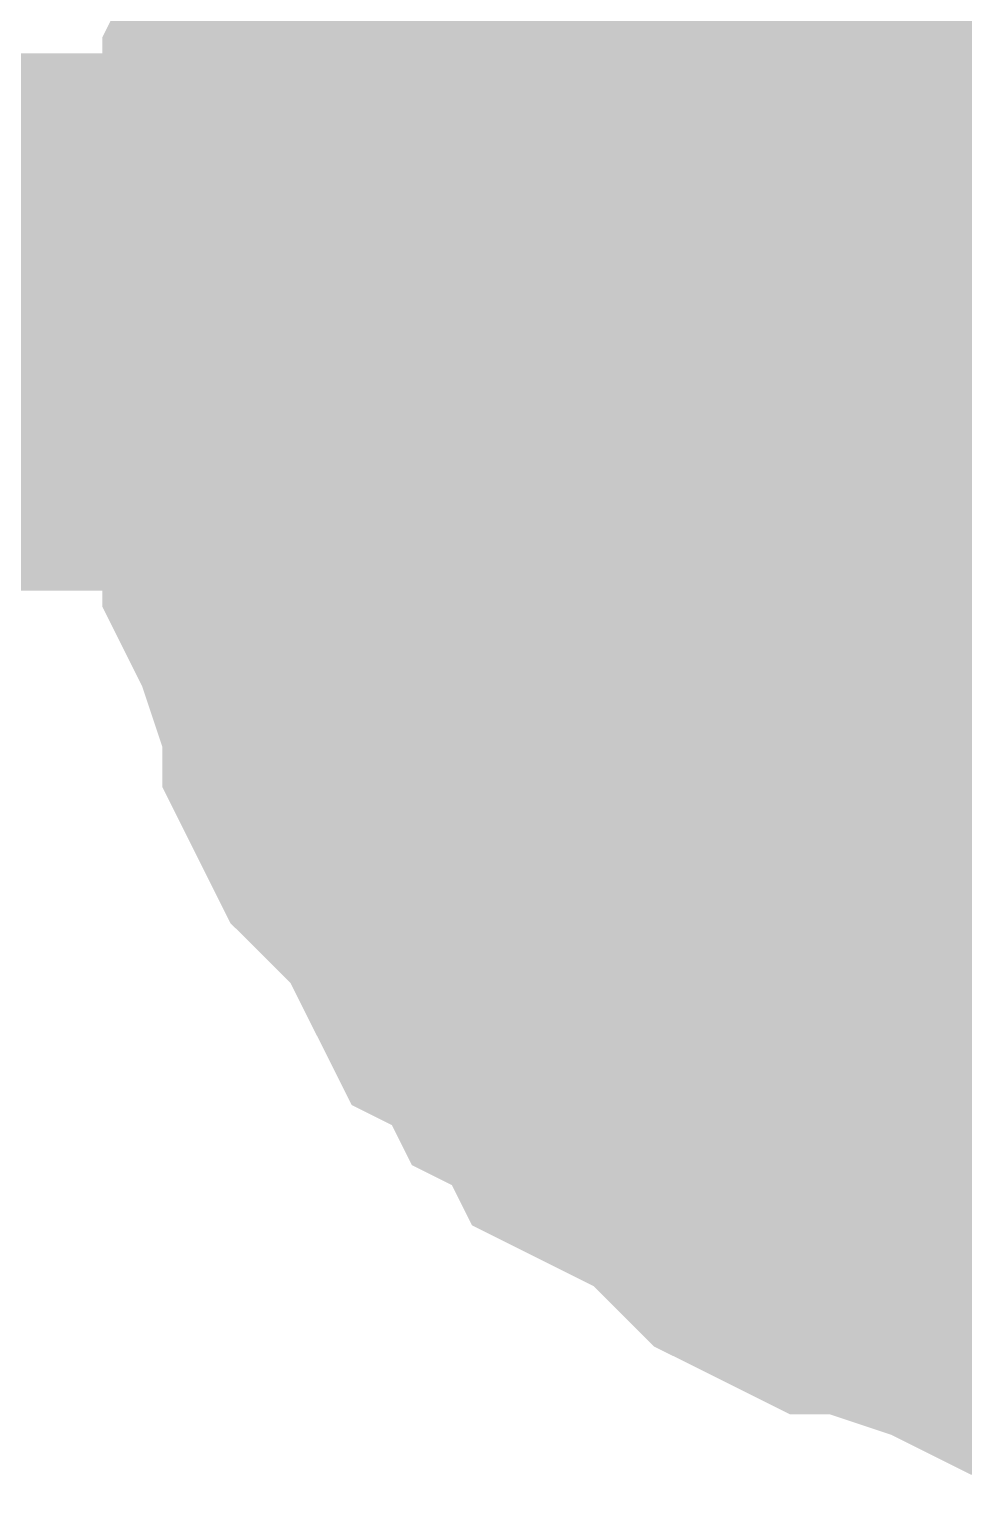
# Model space of a CAD drawing. Header units: inches. Extents: x 0 to 594, y 0 to 420.
# Drawn here: x 201.819 to 202.339, y 116.844 to 117.661 of the extents above; entities that cross this region are included whole.
import ezdxf

# ---------------------------------------------------------------- set-up
doc = ezdxf.new("R2010")
doc.units = ezdxf.units.IN
doc.layers.add('Sheet', color=255, linetype='Continuous')

msp = doc.modelspace()

# ---------------------------------------------------------------- linework, layer by layer
at = {"layer": 'Sheet'}
msp.add_lwpolyline([(202.24601, 117.5, 0.508, 0.508, 1), (202.75401, 117.5, 0.508, 0.508, 1)], format="xyseb", close=True, dxfattribs=at)
for points in [[(201.99808, 117.49787, 0.29972, 0.29972, 0), (201.99808, 117.52026, 0.29972, 0.29972, 0), (201.99808, 117.55386, 0.29972, 0.29972, 0), (202.00928, 117.57626, 0.29972, 0.29972, 0), (202.00928, 117.59866, 0.29972, 0.29972, 0), (202.00928, 117.62105, 0.29972, 0.29972, 0), (202.02048, 117.64345, 0.29972, 0.29972, 0), (202.03167, 117.67705, 0.29972, 0.29972, 0), (202.04287, 117.69945, 0.29972, 0.29972, 0), (202.04287, 117.72184, 0.29972, 0.29972, 0), (202.05407, 117.74424, 0.29972, 0.29972, 0), (202.06527, 117.75544, 0.29972, 0.29972, 0), (202.08767, 117.77784, 0.29972, 0.29972, 0), (202.09887, 117.80023, 0.29972, 0.29972, 0), (202.11007, 117.82263, 0.29972, 0.29972, 0)], [(201.99808, 117.49787, 0.29972, 0.29972, 0), (201.99808, 117.52026, 0.29972, 0.29972, 0), (201.99808, 117.55386, 0.29972, 0.29972, 0), (202.00928, 117.57626, 0.29972, 0.29972, 0), (202.00928, 117.59866, 0.29972, 0.29972, 0), (202.00928, 117.62105, 0.29972, 0.29972, 0), (202.02048, 117.64345, 0.29972, 0.29972, 0), (202.03167, 117.67705, 0.29972, 0.29972, 0), (202.04287, 117.69945, 0.29972, 0.29972, 0), (202.04287, 117.72184, 0.29972, 0.29972, 0), (202.05407, 117.74424, 0.29972, 0.29972, 0), (202.06527, 117.75544, 0.29972, 0.29972, 0), (202.08767, 117.77784, 0.29972, 0.29972, 0), (202.09887, 117.80023, 0.29972, 0.29972, 0), (202.11007, 117.82263, 0.29972, 0.29972, 0)], [(201.99808, 117.49787, 0.29972, 0.29972, 0), (201.99808, 117.52026, 0.29972, 0.29972, 0), (201.99808, 117.55386, 0.29972, 0.29972, 0), (202.00928, 117.57626, 0.29972, 0.29972, 0), (202.00928, 117.59866, 0.29972, 0.29972, 0), (202.00928, 117.62105, 0.29972, 0.29972, 0), (202.02048, 117.64345, 0.29972, 0.29972, 0), (202.03167, 117.67705, 0.29972, 0.29972, 0), (202.04287, 117.69945, 0.29972, 0.29972, 0), (202.04287, 117.72184, 0.29972, 0.29972, 0), (202.05407, 117.74424, 0.29972, 0.29972, 0), (202.06527, 117.75544, 0.29972, 0.29972, 0), (202.08767, 117.77784, 0.29972, 0.29972, 0), (202.09887, 117.80023, 0.29972, 0.29972, 0), (202.11007, 117.82263, 0.29972, 0.29972, 0)], [(201.99808, 117.49787, 0.29972, 0.29972, 0), (201.99808, 117.52026, 0.29972, 0.29972, 0), (201.99808, 117.55386, 0.29972, 0.29972, 0), (202.00928, 117.57626, 0.29972, 0.29972, 0), (202.00928, 117.59866, 0.29972, 0.29972, 0), (202.00928, 117.62105, 0.29972, 0.29972, 0), (202.02048, 117.64345, 0.29972, 0.29972, 0), (202.03167, 117.67705, 0.29972, 0.29972, 0), (202.04287, 117.69945, 0.29972, 0.29972, 0), (202.04287, 117.72184, 0.29972, 0.29972, 0), (202.05407, 117.74424, 0.29972, 0.29972, 0), (202.06527, 117.75544, 0.29972, 0.29972, 0), (202.08767, 117.77784, 0.29972, 0.29972, 0), (202.09887, 117.80023, 0.29972, 0.29972, 0), (202.11007, 117.82263, 0.29972, 0.29972, 0)], [(201.99808, 117.49787, 0.29972, 0.29972, 0), (201.99808, 117.52026, 0.29972, 0.29972, 0), (201.99808, 117.55386, 0.29972, 0.29972, 0), (202.00928, 117.57626, 0.29972, 0.29972, 0), (202.00928, 117.59866, 0.29972, 0.29972, 0), (202.00928, 117.62105, 0.29972, 0.29972, 0), (202.02048, 117.64345, 0.29972, 0.29972, 0), (202.03167, 117.67705, 0.29972, 0.29972, 0), (202.04287, 117.69945, 0.29972, 0.29972, 0), (202.04287, 117.72184, 0.29972, 0.29972, 0), (202.05407, 117.74424, 0.29972, 0.29972, 0), (202.06527, 117.75544, 0.29972, 0.29972, 0), (202.08767, 117.77784, 0.29972, 0.29972, 0), (202.09887, 117.80023, 0.29972, 0.29972, 0), (202.11007, 117.82263, 0.29972, 0.29972, 0)], [(201.99808, 117.49787, 0.09906, 0.09906, 0), (201.99808, 117.52026, 0.09906, 0.09906, 0), (201.99808, 117.55386, 0.09906, 0.09906, 0), (202.00928, 117.57626, 0.09906, 0.09906, 0), (202.00928, 117.59866, 0.09906, 0.09906, 0), (202.00928, 117.62105, 0.09906, 0.09906, 0), (202.02048, 117.64345, 0.09906, 0.09906, 0), (202.03167, 117.67705, 0.09906, 0.09906, 0), (202.04287, 117.69945, 0.09906, 0.09906, 0), (202.04287, 117.72184, 0.09906, 0.09906, 0)], [(201.99808, 117.49787, 0.09906, 0.09906, 0), (201.99808, 117.52026, 0.09906, 0.09906, 0), (201.99808, 117.55386, 0.09906, 0.09906, 0), (202.00928, 117.57626, 0.09906, 0.09906, 0), (202.00928, 117.59866, 0.09906, 0.09906, 0), (202.00928, 117.62105, 0.09906, 0.09906, 0), (202.02048, 117.64345, 0.09906, 0.09906, 0), (202.03167, 117.67705, 0.09906, 0.09906, 0), (202.04287, 117.69945, 0.09906, 0.09906, 0), (202.04287, 117.72184, 0.09906, 0.09906, 0)], [(201.99808, 117.49787, 0.09906, 0.09906, 0), (201.99808, 117.52026, 0.09906, 0.09906, 0), (201.99808, 117.55386, 0.09906, 0.09906, 0), (202.00928, 117.57626, 0.09906, 0.09906, 0), (202.00928, 117.59866, 0.09906, 0.09906, 0), (202.00928, 117.62105, 0.09906, 0.09906, 0), (202.02048, 117.64345, 0.09906, 0.09906, 0), (202.03167, 117.67705, 0.09906, 0.09906, 0), (202.04287, 117.69945, 0.09906, 0.09906, 0), (202.04287, 117.72184, 0.09906, 0.09906, 0)], [(201.99808, 117.49787, 0.09906, 0.09906, 0), (201.99808, 117.52026, 0.09906, 0.09906, 0), (201.99808, 117.55386, 0.09906, 0.09906, 0), (202.00928, 117.57626, 0.09906, 0.09906, 0), (202.00928, 117.59866, 0.09906, 0.09906, 0), (202.00928, 117.62105, 0.09906, 0.09906, 0), (202.02048, 117.64345, 0.09906, 0.09906, 0), (202.03167, 117.67705, 0.09906, 0.09906, 0), (202.04287, 117.69945, 0.09906, 0.09906, 0), (202.04287, 117.72184, 0.09906, 0.09906, 0)], [(201.99808, 117.49787, 0.09906, 0.09906, 0), (201.99808, 117.52026, 0.09906, 0.09906, 0), (201.99808, 117.55386, 0.09906, 0.09906, 0), (202.00928, 117.57626, 0.09906, 0.09906, 0), (202.00928, 117.59866, 0.09906, 0.09906, 0), (202.00928, 117.62105, 0.09906, 0.09906, 0), (202.02048, 117.64345, 0.09906, 0.09906, 0), (202.03167, 117.67705, 0.09906, 0.09906, 0), (202.04287, 117.69945, 0.09906, 0.09906, 0), (202.04287, 117.72184, 0.09906, 0.09906, 0)], [(190.00385, 117.49787, 0.29972, 0.29972, 0), (202.50204, 117.49787, 0.29972, 0.29972, 0), (207.50803, 117.49787, 0.29972, 0.29972, 0)], [(202.50204, 116.99392, 0.29972, 0.29972, 0), (202.47964, 116.99392, 0.29972, 0.29972, 0), (202.44604, 116.99392, 0.29972, 0.29972, 0), (202.42364, 117.00512, 0.29972, 0.29972, 0), (202.40124, 117.00512, 0.29972, 0.29972, 0), (202.37885, 117.00512, 0.29972, 0.29972, 0), (202.35645, 117.01632, 0.29972, 0.29972, 0), (202.32285, 117.02752, 0.29972, 0.29972, 0), (202.30045, 117.03872, 0.29972, 0.29972, 0), (202.27805, 117.03872, 0.29972, 0.29972, 0), (202.25566, 117.04991, 0.29972, 0.29972, 0), (202.24446, 117.06111, 0.29972, 0.29972, 0), (202.22206, 117.08351, 0.29972, 0.29972, 0), (202.19966, 117.09471, 0.29972, 0.29972, 0), (202.17726, 117.10591, 0.29972, 0.29972, 0), (202.16606, 117.12831, 0.29972, 0.29972, 0), (202.14367, 117.13951, 0.29972, 0.29972, 0), (202.13247, 117.1619, 0.29972, 0.29972, 0), (202.11007, 117.1731, 0.29972, 0.29972, 0), (202.09887, 117.1955, 0.29972, 0.29972, 0), (202.08767, 117.2179, 0.29972, 0.29972, 0), (202.06527, 117.24029, 0.29972, 0.29972, 0), (202.05407, 117.25149, 0.29972, 0.29972, 0), (202.04287, 117.27389, 0.29972, 0.29972, 0), (202.04287, 117.29629, 0.29972, 0.29972, 0), (202.03167, 117.31869, 0.29972, 0.29972, 0), (202.02048, 117.35228, 0.29972, 0.29972, 0), (202.00928, 117.37468, 0.29972, 0.29972, 0), (202.00928, 117.39708, 0.29972, 0.29972, 0), (202.00928, 117.41948, 0.29972, 0.29972, 0), (201.99808, 117.44187, 0.29972, 0.29972, 0), (201.99808, 117.47547, 0.29972, 0.29972, 0), (201.99808, 117.49787, 0.29972, 0.29972, 0)], [(201.99808, 117.49787, 0.29972, 0.29972, 0), (201.99808, 117.49787, 0.29972, 0.29972, 0)], [(202.50204, 116.99392, 0.29972, 0.29972, 0), (202.47964, 116.99392, 0.29972, 0.29972, 0), (202.44604, 116.99392, 0.29972, 0.29972, 0), (202.42364, 117.00512, 0.29972, 0.29972, 0), (202.40124, 117.00512, 0.29972, 0.29972, 0), (202.37885, 117.00512, 0.29972, 0.29972, 0), (202.35645, 117.01632, 0.29972, 0.29972, 0), (202.32285, 117.02752, 0.29972, 0.29972, 0), (202.30045, 117.03872, 0.29972, 0.29972, 0), (202.27805, 117.03872, 0.29972, 0.29972, 0), (202.25566, 117.04991, 0.29972, 0.29972, 0), (202.24446, 117.06111, 0.29972, 0.29972, 0), (202.22206, 117.08351, 0.29972, 0.29972, 0), (202.19966, 117.09471, 0.29972, 0.29972, 0), (202.17726, 117.10591, 0.29972, 0.29972, 0), (202.16606, 117.12831, 0.29972, 0.29972, 0), (202.14367, 117.13951, 0.29972, 0.29972, 0), (202.13247, 117.1619, 0.29972, 0.29972, 0), (202.11007, 117.1731, 0.29972, 0.29972, 0), (202.09887, 117.1955, 0.29972, 0.29972, 0), (202.08767, 117.2179, 0.29972, 0.29972, 0), (202.06527, 117.24029, 0.29972, 0.29972, 0), (202.05407, 117.25149, 0.29972, 0.29972, 0), (202.04287, 117.27389, 0.29972, 0.29972, 0), (202.04287, 117.29629, 0.29972, 0.29972, 0), (202.03167, 117.31869, 0.29972, 0.29972, 0), (202.02048, 117.35228, 0.29972, 0.29972, 0), (202.00928, 117.37468, 0.29972, 0.29972, 0), (202.00928, 117.39708, 0.29972, 0.29972, 0), (202.00928, 117.41948, 0.29972, 0.29972, 0), (201.99808, 117.44187, 0.29972, 0.29972, 0), (201.99808, 117.47547, 0.29972, 0.29972, 0), (201.99808, 117.49787, 0.29972, 0.29972, 0)], [(201.99808, 117.49787, 0.29972, 0.29972, 0), (201.99808, 117.49787, 0.29972, 0.29972, 0)], [(202.50204, 116.99392, 0.29972, 0.29972, 0), (202.47964, 116.99392, 0.29972, 0.29972, 0), (202.44604, 116.99392, 0.29972, 0.29972, 0), (202.42364, 117.00512, 0.29972, 0.29972, 0), (202.40124, 117.00512, 0.29972, 0.29972, 0), (202.37885, 117.00512, 0.29972, 0.29972, 0), (202.35645, 117.01632, 0.29972, 0.29972, 0), (202.32285, 117.02752, 0.29972, 0.29972, 0), (202.30045, 117.03872, 0.29972, 0.29972, 0), (202.27805, 117.03872, 0.29972, 0.29972, 0), (202.25566, 117.04991, 0.29972, 0.29972, 0), (202.24446, 117.06111, 0.29972, 0.29972, 0), (202.22206, 117.08351, 0.29972, 0.29972, 0), (202.19966, 117.09471, 0.29972, 0.29972, 0), (202.17726, 117.10591, 0.29972, 0.29972, 0), (202.16606, 117.12831, 0.29972, 0.29972, 0), (202.14367, 117.13951, 0.29972, 0.29972, 0), (202.13247, 117.1619, 0.29972, 0.29972, 0), (202.11007, 117.1731, 0.29972, 0.29972, 0), (202.09887, 117.1955, 0.29972, 0.29972, 0), (202.08767, 117.2179, 0.29972, 0.29972, 0), (202.06527, 117.24029, 0.29972, 0.29972, 0), (202.05407, 117.25149, 0.29972, 0.29972, 0), (202.04287, 117.27389, 0.29972, 0.29972, 0), (202.04287, 117.29629, 0.29972, 0.29972, 0), (202.03167, 117.31869, 0.29972, 0.29972, 0), (202.02048, 117.35228, 0.29972, 0.29972, 0), (202.00928, 117.37468, 0.29972, 0.29972, 0), (202.00928, 117.39708, 0.29972, 0.29972, 0), (202.00928, 117.41948, 0.29972, 0.29972, 0), (201.99808, 117.44187, 0.29972, 0.29972, 0), (201.99808, 117.47547, 0.29972, 0.29972, 0), (201.99808, 117.49787, 0.29972, 0.29972, 0)], [(201.99808, 117.49787, 0.29972, 0.29972, 0), (201.99808, 117.49787, 0.29972, 0.29972, 0)], [(202.50204, 116.99392, 0.29972, 0.29972, 0), (202.47964, 116.99392, 0.29972, 0.29972, 0), (202.44604, 116.99392, 0.29972, 0.29972, 0), (202.42364, 117.00512, 0.29972, 0.29972, 0), (202.40124, 117.00512, 0.29972, 0.29972, 0), (202.37885, 117.00512, 0.29972, 0.29972, 0), (202.35645, 117.01632, 0.29972, 0.29972, 0), (202.32285, 117.02752, 0.29972, 0.29972, 0), (202.30045, 117.03872, 0.29972, 0.29972, 0), (202.27805, 117.03872, 0.29972, 0.29972, 0), (202.25566, 117.04991, 0.29972, 0.29972, 0), (202.24446, 117.06111, 0.29972, 0.29972, 0), (202.22206, 117.08351, 0.29972, 0.29972, 0), (202.19966, 117.09471, 0.29972, 0.29972, 0), (202.17726, 117.10591, 0.29972, 0.29972, 0), (202.16606, 117.12831, 0.29972, 0.29972, 0), (202.14367, 117.13951, 0.29972, 0.29972, 0), (202.13247, 117.1619, 0.29972, 0.29972, 0), (202.11007, 117.1731, 0.29972, 0.29972, 0), (202.09887, 117.1955, 0.29972, 0.29972, 0), (202.08767, 117.2179, 0.29972, 0.29972, 0), (202.06527, 117.24029, 0.29972, 0.29972, 0), (202.05407, 117.25149, 0.29972, 0.29972, 0), (202.04287, 117.27389, 0.29972, 0.29972, 0), (202.04287, 117.29629, 0.29972, 0.29972, 0), (202.03167, 117.31869, 0.29972, 0.29972, 0), (202.02048, 117.35228, 0.29972, 0.29972, 0), (202.00928, 117.37468, 0.29972, 0.29972, 0), (202.00928, 117.39708, 0.29972, 0.29972, 0), (202.00928, 117.41948, 0.29972, 0.29972, 0), (201.99808, 117.44187, 0.29972, 0.29972, 0), (201.99808, 117.47547, 0.29972, 0.29972, 0), (201.99808, 117.49787, 0.29972, 0.29972, 0)], [(201.99808, 117.49787, 0.29972, 0.29972, 0), (201.99808, 117.49787, 0.29972, 0.29972, 0)], [(202.50204, 116.99392, 0.29972, 0.29972, 0), (202.47964, 116.99392, 0.29972, 0.29972, 0), (202.44604, 116.99392, 0.29972, 0.29972, 0), (202.42364, 117.00512, 0.29972, 0.29972, 0), (202.40124, 117.00512, 0.29972, 0.29972, 0), (202.37885, 117.00512, 0.29972, 0.29972, 0), (202.35645, 117.01632, 0.29972, 0.29972, 0), (202.32285, 117.02752, 0.29972, 0.29972, 0), (202.30045, 117.03872, 0.29972, 0.29972, 0), (202.27805, 117.03872, 0.29972, 0.29972, 0), (202.25566, 117.04991, 0.29972, 0.29972, 0), (202.24446, 117.06111, 0.29972, 0.29972, 0), (202.22206, 117.08351, 0.29972, 0.29972, 0), (202.19966, 117.09471, 0.29972, 0.29972, 0), (202.17726, 117.10591, 0.29972, 0.29972, 0), (202.16606, 117.12831, 0.29972, 0.29972, 0), (202.14367, 117.13951, 0.29972, 0.29972, 0), (202.13247, 117.1619, 0.29972, 0.29972, 0), (202.11007, 117.1731, 0.29972, 0.29972, 0), (202.09887, 117.1955, 0.29972, 0.29972, 0), (202.08767, 117.2179, 0.29972, 0.29972, 0), (202.06527, 117.24029, 0.29972, 0.29972, 0), (202.05407, 117.25149, 0.29972, 0.29972, 0), (202.04287, 117.27389, 0.29972, 0.29972, 0), (202.04287, 117.29629, 0.29972, 0.29972, 0), (202.03167, 117.31869, 0.29972, 0.29972, 0), (202.02048, 117.35228, 0.29972, 0.29972, 0), (202.00928, 117.37468, 0.29972, 0.29972, 0), (202.00928, 117.39708, 0.29972, 0.29972, 0), (202.00928, 117.41948, 0.29972, 0.29972, 0), (201.99808, 117.44187, 0.29972, 0.29972, 0), (201.99808, 117.47547, 0.29972, 0.29972, 0), (201.99808, 117.49787, 0.29972, 0.29972, 0)], [(201.99808, 117.49787, 0.29972, 0.29972, 0), (201.99808, 117.49787, 0.29972, 0.29972, 0)], [(202.40124, 117.00512, 0.09906, 0.09906, 0), (202.37885, 117.00512, 0.09906, 0.09906, 0), (202.35645, 117.01632, 0.09906, 0.09906, 0), (202.32285, 117.02752, 0.09906, 0.09906, 0), (202.30045, 117.03872, 0.09906, 0.09906, 0), (202.27805, 117.03872, 0.09906, 0.09906, 0), (202.25566, 117.04991, 0.09906, 0.09906, 0), (202.24446, 117.06111, 0.09906, 0.09906, 0), (202.22206, 117.08351, 0.09906, 0.09906, 0), (202.19966, 117.09471, 0.09906, 0.09906, 0), (202.17726, 117.10591, 0.09906, 0.09906, 0), (202.16606, 117.12831, 0.09906, 0.09906, 0), (202.14367, 117.13951, 0.09906, 0.09906, 0), (202.13247, 117.1619, 0.09906, 0.09906, 0), (202.11007, 117.1731, 0.09906, 0.09906, 0), (202.09887, 117.1955, 0.09906, 0.09906, 0), (202.08767, 117.2179, 0.09906, 0.09906, 0), (202.06527, 117.24029, 0.09906, 0.09906, 0), (202.05407, 117.25149, 0.09906, 0.09906, 0), (202.04287, 117.27389, 0.09906, 0.09906, 0), (202.04287, 117.29629, 0.09906, 0.09906, 0), (202.03167, 117.31869, 0.09906, 0.09906, 0), (202.02048, 117.35228, 0.09906, 0.09906, 0), (202.00928, 117.37468, 0.09906, 0.09906, 0), (202.00928, 117.39708, 0.09906, 0.09906, 0), (202.00928, 117.41948, 0.09906, 0.09906, 0), (201.99808, 117.44187, 0.09906, 0.09906, 0), (201.99808, 117.47547, 0.09906, 0.09906, 0), (201.99808, 117.49787, 0.09906, 0.09906, 0)], [(201.99808, 117.49787, 0.09906, 0.09906, 0), (201.99808, 117.49787, 0.09906, 0.09906, 0)], [(202.40124, 117.00512, 0.09906, 0.09906, 0), (202.37885, 117.00512, 0.09906, 0.09906, 0), (202.35645, 117.01632, 0.09906, 0.09906, 0), (202.32285, 117.02752, 0.09906, 0.09906, 0), (202.30045, 117.03872, 0.09906, 0.09906, 0), (202.27805, 117.03872, 0.09906, 0.09906, 0), (202.25566, 117.04991, 0.09906, 0.09906, 0), (202.24446, 117.06111, 0.09906, 0.09906, 0), (202.22206, 117.08351, 0.09906, 0.09906, 0), (202.19966, 117.09471, 0.09906, 0.09906, 0), (202.17726, 117.10591, 0.09906, 0.09906, 0), (202.16606, 117.12831, 0.09906, 0.09906, 0), (202.14367, 117.13951, 0.09906, 0.09906, 0), (202.13247, 117.1619, 0.09906, 0.09906, 0), (202.11007, 117.1731, 0.09906, 0.09906, 0), (202.09887, 117.1955, 0.09906, 0.09906, 0), (202.08767, 117.2179, 0.09906, 0.09906, 0), (202.06527, 117.24029, 0.09906, 0.09906, 0), (202.05407, 117.25149, 0.09906, 0.09906, 0), (202.04287, 117.27389, 0.09906, 0.09906, 0), (202.04287, 117.29629, 0.09906, 0.09906, 0), (202.03167, 117.31869, 0.09906, 0.09906, 0), (202.02048, 117.35228, 0.09906, 0.09906, 0), (202.00928, 117.37468, 0.09906, 0.09906, 0), (202.00928, 117.39708, 0.09906, 0.09906, 0), (202.00928, 117.41948, 0.09906, 0.09906, 0), (201.99808, 117.44187, 0.09906, 0.09906, 0), (201.99808, 117.47547, 0.09906, 0.09906, 0), (201.99808, 117.49787, 0.09906, 0.09906, 0)], [(201.99808, 117.49787, 0.09906, 0.09906, 0), (201.99808, 117.49787, 0.09906, 0.09906, 0)], [(202.40124, 117.00512, 0.09906, 0.09906, 0), (202.37885, 117.00512, 0.09906, 0.09906, 0), (202.35645, 117.01632, 0.09906, 0.09906, 0), (202.32285, 117.02752, 0.09906, 0.09906, 0), (202.30045, 117.03872, 0.09906, 0.09906, 0), (202.27805, 117.03872, 0.09906, 0.09906, 0), (202.25566, 117.04991, 0.09906, 0.09906, 0), (202.24446, 117.06111, 0.09906, 0.09906, 0), (202.22206, 117.08351, 0.09906, 0.09906, 0), (202.19966, 117.09471, 0.09906, 0.09906, 0), (202.17726, 117.10591, 0.09906, 0.09906, 0), (202.16606, 117.12831, 0.09906, 0.09906, 0), (202.14367, 117.13951, 0.09906, 0.09906, 0), (202.13247, 117.1619, 0.09906, 0.09906, 0), (202.11007, 117.1731, 0.09906, 0.09906, 0), (202.09887, 117.1955, 0.09906, 0.09906, 0), (202.08767, 117.2179, 0.09906, 0.09906, 0), (202.06527, 117.24029, 0.09906, 0.09906, 0), (202.05407, 117.25149, 0.09906, 0.09906, 0), (202.04287, 117.27389, 0.09906, 0.09906, 0), (202.04287, 117.29629, 0.09906, 0.09906, 0), (202.03167, 117.31869, 0.09906, 0.09906, 0), (202.02048, 117.35228, 0.09906, 0.09906, 0), (202.00928, 117.37468, 0.09906, 0.09906, 0), (202.00928, 117.39708, 0.09906, 0.09906, 0), (202.00928, 117.41948, 0.09906, 0.09906, 0), (201.99808, 117.44187, 0.09906, 0.09906, 0), (201.99808, 117.47547, 0.09906, 0.09906, 0), (201.99808, 117.49787, 0.09906, 0.09906, 0)], [(201.99808, 117.49787, 0.09906, 0.09906, 0), (201.99808, 117.49787, 0.09906, 0.09906, 0)], [(202.40124, 117.00512, 0.09906, 0.09906, 0), (202.37885, 117.00512, 0.09906, 0.09906, 0), (202.35645, 117.01632, 0.09906, 0.09906, 0), (202.32285, 117.02752, 0.09906, 0.09906, 0), (202.30045, 117.03872, 0.09906, 0.09906, 0), (202.27805, 117.03872, 0.09906, 0.09906, 0), (202.25566, 117.04991, 0.09906, 0.09906, 0), (202.24446, 117.06111, 0.09906, 0.09906, 0), (202.22206, 117.08351, 0.09906, 0.09906, 0), (202.19966, 117.09471, 0.09906, 0.09906, 0), (202.17726, 117.10591, 0.09906, 0.09906, 0), (202.16606, 117.12831, 0.09906, 0.09906, 0), (202.14367, 117.13951, 0.09906, 0.09906, 0), (202.13247, 117.1619, 0.09906, 0.09906, 0), (202.11007, 117.1731, 0.09906, 0.09906, 0), (202.09887, 117.1955, 0.09906, 0.09906, 0), (202.08767, 117.2179, 0.09906, 0.09906, 0), (202.06527, 117.24029, 0.09906, 0.09906, 0), (202.05407, 117.25149, 0.09906, 0.09906, 0), (202.04287, 117.27389, 0.09906, 0.09906, 0), (202.04287, 117.29629, 0.09906, 0.09906, 0), (202.03167, 117.31869, 0.09906, 0.09906, 0), (202.02048, 117.35228, 0.09906, 0.09906, 0), (202.00928, 117.37468, 0.09906, 0.09906, 0), (202.00928, 117.39708, 0.09906, 0.09906, 0), (202.00928, 117.41948, 0.09906, 0.09906, 0), (201.99808, 117.44187, 0.09906, 0.09906, 0), (201.99808, 117.47547, 0.09906, 0.09906, 0), (201.99808, 117.49787, 0.09906, 0.09906, 0)], [(201.99808, 117.49787, 0.09906, 0.09906, 0), (201.99808, 117.49787, 0.09906, 0.09906, 0)], [(202.40124, 117.00512, 0.09906, 0.09906, 0), (202.37885, 117.00512, 0.09906, 0.09906, 0), (202.35645, 117.01632, 0.09906, 0.09906, 0), (202.32285, 117.02752, 0.09906, 0.09906, 0), (202.30045, 117.03872, 0.09906, 0.09906, 0), (202.27805, 117.03872, 0.09906, 0.09906, 0), (202.25566, 117.04991, 0.09906, 0.09906, 0), (202.24446, 117.06111, 0.09906, 0.09906, 0), (202.22206, 117.08351, 0.09906, 0.09906, 0), (202.19966, 117.09471, 0.09906, 0.09906, 0), (202.17726, 117.10591, 0.09906, 0.09906, 0), (202.16606, 117.12831, 0.09906, 0.09906, 0), (202.14367, 117.13951, 0.09906, 0.09906, 0), (202.13247, 117.1619, 0.09906, 0.09906, 0), (202.11007, 117.1731, 0.09906, 0.09906, 0), (202.09887, 117.1955, 0.09906, 0.09906, 0), (202.08767, 117.2179, 0.09906, 0.09906, 0), (202.06527, 117.24029, 0.09906, 0.09906, 0), (202.05407, 117.25149, 0.09906, 0.09906, 0), (202.04287, 117.27389, 0.09906, 0.09906, 0), (202.04287, 117.29629, 0.09906, 0.09906, 0), (202.03167, 117.31869, 0.09906, 0.09906, 0), (202.02048, 117.35228, 0.09906, 0.09906, 0), (202.00928, 117.37468, 0.09906, 0.09906, 0), (202.00928, 117.39708, 0.09906, 0.09906, 0), (202.00928, 117.41948, 0.09906, 0.09906, 0), (201.99808, 117.44187, 0.09906, 0.09906, 0), (201.99808, 117.47547, 0.09906, 0.09906, 0), (201.99808, 117.49787, 0.09906, 0.09906, 0)], [(201.99808, 117.49787, 0.09906, 0.09906, 0), (201.99808, 117.49787, 0.09906, 0.09906, 0)]]:
    msp.add_lwpolyline(points, format="xyseb", dxfattribs=at)

doc.saveas('drawing.dxf')
